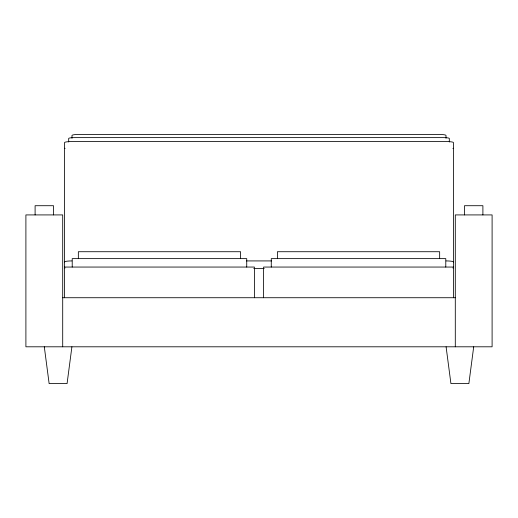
<?xml version="1.0" encoding="UTF-8"?>
<svg xmlns="http://www.w3.org/2000/svg" width="518" height="518" viewBox="0 0 518 518"><rect width="100%" height="100%" fill="white"/><g stroke="black" fill="none" stroke-linecap="round" stroke-linejoin="round"><path stroke-width="0.78" d="M71.905 346.801L67.075 383.605L49.132 383.605L44.302 346.801M473.698 346.801L468.868 383.605L450.925 383.605L446.095 346.801M246.471 260.923L271.529 260.923M64.543 267.055L254.396 267.055L254.396 297.727M453.457 267.055L263.604 267.055L263.604 297.727M253.749 268.602L264.251 268.602M62.704 297.727L455.296 297.727M482.899 214.918L482.899 205.711L464.497 205.711L464.497 214.918M455.296 346.801L455.296 214.918L492.1 214.918L492.1 346.801L25.9 346.801L25.9 214.918L62.704 214.918L62.704 346.801M453.457 297.727L453.457 142.579A7.362 1.023 0 0 0 446.095 141.556L71.905 141.556A7.362 1.023 0 0 0 64.543 142.579L64.543 297.727M449.313 141.938L449.313 138.442A5.886 0.822 0 0 0 443.427 137.626L74.573 137.626A5.886 0.822 0 0 0 68.687 138.442L68.687 141.938M446.004 138.261L446.004 135.431A7.453 1.036 0 0 0 438.545 134.395L79.455 134.395A7.453 1.036 0 0 0 71.996 135.431L71.996 138.261M445.784 267.055L445.784 258.624L271.27 258.624L271.27 267.055M439.652 258.624L439.652 251.722L277.402 251.722L277.402 258.624M246.73 267.055L246.73 258.624L72.216 258.624L72.216 267.055M240.598 258.624L240.598 251.722L78.347 251.722L78.347 258.624M53.503 214.918L53.503 205.711L35.101 205.711L35.101 214.918M446.095 260.923A7.362 1.023 0 0 1 453.457 261.946M453.457 267.579A7.362 1.023 0 0 1 452.894 267.974M65.106 267.974A7.362 1.023 0 0 1 64.543 267.579M64.543 261.946A7.362 1.023 0 0 1 71.905 260.923M453.457 148.219A7.362 1.023 0 0 1 452.894 148.608M65.106 148.608A7.362 1.023 0 0 1 64.543 148.219"/></g></svg>
